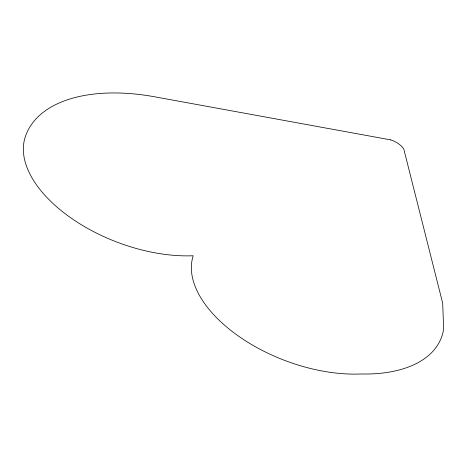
<?xml version="1.0" encoding="UTF-8"?>
<svg xmlns="http://www.w3.org/2000/svg" width="467" height="467" viewBox="0 0 467 467"><rect width="100%" height="100%" fill="white"/><g stroke="black" fill="none" stroke-linecap="round" stroke-linejoin="round"><path stroke-width="0.7" d="M390.733 139.89L154.717 96.809A157.572 86.051 20.9 0 0 25.154 137.257A123.06 67.207 20.9 0 0 70.47 217.616A123.06 67.207 20.9 0 0 193.204 255.747A122.652 66.979 20.9 0 0 238.322 335.983A122.652 66.979 20.9 0 0 360.892 373.979A136.708 74.656 20.9 0 0 443.65 328.844L442.687 303.246L403.803 149.107A17.121 9.352 20.9 0 0 390.733 139.89"/></g></svg>
